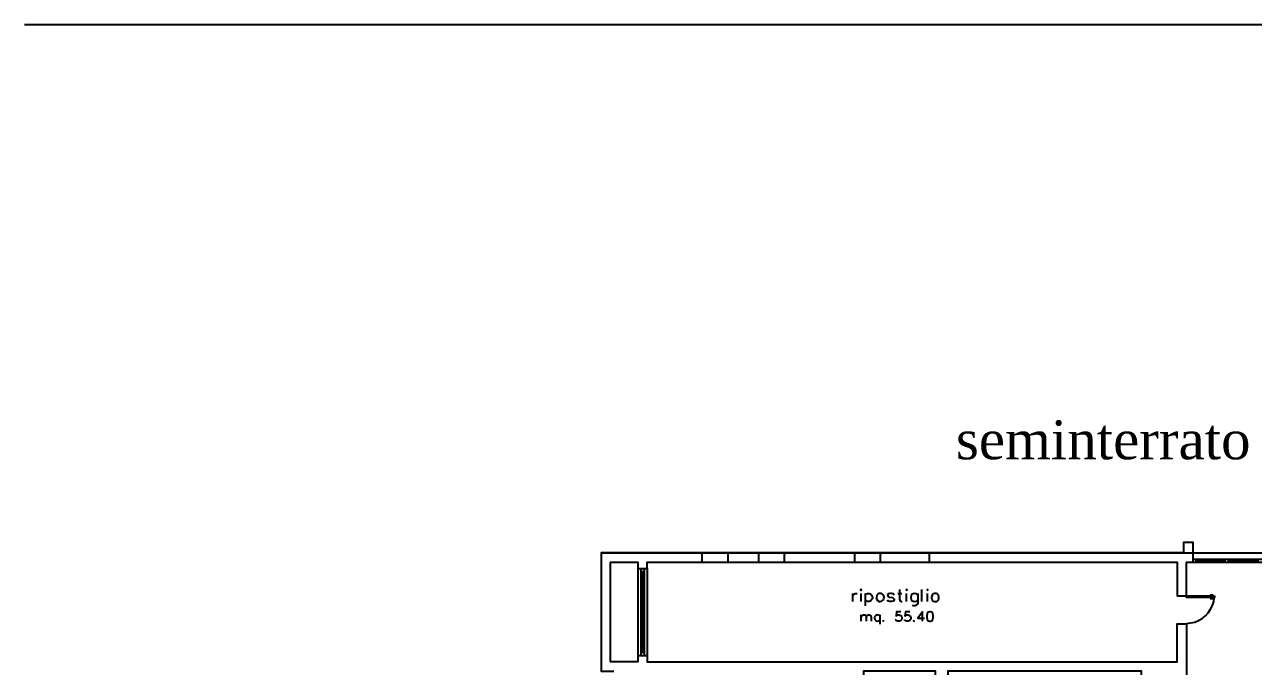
# Model space of a CAD drawing. Header units: millimetres. Extents: x 2592 to 5194, y 1172 to 2359.
# Drawn here: x 2592.097 to 2594.389, y 1187.694 to 1188.892 of the extents above; entities that cross this region are included whole.
import ezdxf

# ---------------------------------------------------------------- set-up
doc = ezdxf.new("R2010")
doc.units = ezdxf.units.MM
doc.layers.add('PDF _Geometria', color=7, linetype='Continuous')
doc.layers.add('PDF _Testo', color=7, linetype='Continuous')
doc.styles.add('PDF Times New Roman', font='times.ttf')

msp = doc.modelspace()

# ---------------------------------------------------------------- linework, layer by layer
at = {"layer": 'PDF _Geometria', "lineweight": 25}
for points in [[(2592.0973, 1188.8915), (2602.0219, 1188.8915), (2602.0219, 1172.3632), (2592.0973, 1172.3632)], [(2593.2586, 1187.8765), (2593.2586, 1187.8882), (2594.2469, 1187.8882), (2594.2469, 1187.8257), (2594.2644, 1187.8257), (2594.2644, 1187.8882), (2594.2769, 1187.8882), (2594.2769, 1187.9249), (2594.2586, 1187.9249), (2594.2586, 1187.9057), (2593.1728, 1187.9057), (2593.1728, 1187.6849), (2593.1961, 1187.6849)], [(2594.2769, 1187.9057), (2594.4644, 1187.9057), (2594.4644, 1187.8882), (2594.4644, 1187.9249), (2594.4836, 1187.9249), (2594.4836, 1187.9057), (2594.6728, 1187.9057), (2594.6728, 1187.9249), (2594.6911, 1187.9249), (2594.6911, 1187.8882), (2594.4644, 1187.8882)], [(2593.1728, 1187.9057), (2595.7211, 1187.9057)], [(2593.2486, 1187.9057), (2593.2369, 1187.9057)], [(2593.3611, 1187.8882), (2593.3611, 1187.9057)], [(2593.4094, 1187.8882), (2593.4094, 1187.9057)], [(2593.4669, 1187.8882), (2593.4669, 1187.9057)], [(2593.5144, 1187.8874), (2593.5144, 1187.9049)], [(2593.6461, 1187.8882), (2593.6461, 1187.9057)], [(2593.6936, 1187.8874), (2593.6936, 1187.9049)], [(2593.7853, 1187.8882), (2593.7853, 1187.9057)], [(2593.2411, 1187.714), (2593.2411, 1187.7024), (2593.1903, 1187.7024), (2593.1903, 1187.8882), (2593.2411, 1187.8882), (2593.2411, 1187.8765), (2593.2411, 1187.714), (2593.2586, 1187.714)], [(2593.2411, 1187.8765), (2593.2586, 1187.8765), (2593.2586, 1187.714), (2593.2586, 1187.7024), (2594.2469, 1187.7024), (2594.2469, 1187.7732), (2594.2644, 1187.7732), (2594.2644, 1187.6849), (2594.2644, 1187.6557), (2594.2444, 1187.6557), (2594.2444, 1187.6682), (2594.1803, 1187.6682), (2594.1803, 1187.6849), (2593.8194, 1187.6849), (2593.8194, 1187.6682), (2593.7961, 1187.6682), (2593.7961, 1187.6849), (2593.6619, 1187.6849), (2593.6619, 1187.6682), (2593.6103, 1187.6682), (2593.6103, 1187.6557), (2593.6103, 1187.6682)], [(2593.6419, 1187.8149), (2593.6419, 1187.8299)], [(2593.6419, 1187.8232), (2593.6428, 1187.8265), (2593.6453, 1187.829), (2593.6469, 1187.8299), (2593.6503, 1187.8299)], [(2593.6569, 1187.8299), (2593.6569, 1187.8149)], [(2593.6653, 1187.8299), (2593.6653, 1187.8065)], [(2593.6653, 1187.8265), (2593.6669, 1187.829), (2593.6694, 1187.8299), (2593.6728, 1187.8299), (2593.6753, 1187.829), (2593.6769, 1187.8265), (2593.6786, 1187.8232), (2593.6786, 1187.8207), (2593.6769, 1187.8182), (2593.6753, 1187.8157), (2593.6728, 1187.8149), (2593.6694, 1187.8149), (2593.6669, 1187.8157), (2593.6653, 1187.8182)], [(2593.7194, 1187.8265), (2593.7178, 1187.829), (2593.7144, 1187.8299), (2593.7111, 1187.8299), (2593.7078, 1187.829), (2593.7069, 1187.8265), (2593.7078, 1187.824), (2593.7103, 1187.8232), (2593.7161, 1187.8224), (2593.7194, 1187.819), (2593.7194, 1187.8182), (2593.7178, 1187.8157), (2593.7144, 1187.8149), (2593.7111, 1187.8149), (2593.7078, 1187.8157), (2593.7069, 1187.8182)], [(2593.7261, 1187.8299), (2593.7336, 1187.8299)], [(2593.7294, 1187.8374), (2593.7294, 1187.819), (2593.7303, 1187.8157), (2593.7328, 1187.8149), (2593.7344, 1187.8149)], [(2593.7419, 1187.8299), (2593.7419, 1187.8149)], [(2593.7636, 1187.8299), (2593.7636, 1187.8124), (2593.7619, 1187.809), (2593.7611, 1187.8082), (2593.7586, 1187.8065), (2593.7553, 1187.8065), (2593.7536, 1187.8082)], [(2593.7636, 1187.8265), (2593.7611, 1187.829)], [(2593.7711, 1187.8149), (2593.7711, 1187.8374)], [(2593.7811, 1187.8299), (2593.7811, 1187.8149)], [(2593.7611, 1187.8157), (2593.7636, 1187.8182)], [(2593.6578, 1187.7782), (2593.6578, 1187.7899)], [(2593.6578, 1187.7865), (2593.6603, 1187.789), (2593.6619, 1187.7899), (2593.6644, 1187.7899), (2593.6661, 1187.789), (2593.6669, 1187.7865), (2593.6669, 1187.7782)], [(2593.6669, 1187.7865), (2593.6694, 1187.789), (2593.6711, 1187.7899), (2593.6736, 1187.7899), (2593.6753, 1187.789), (2593.6761, 1187.7865), (2593.6761, 1187.7782)], [(2593.6928, 1187.7874), (2593.6911, 1187.789)], [(2593.6911, 1187.779), (2593.6928, 1187.7807)], [(2593.6928, 1187.7899), (2593.6928, 1187.7724)], [(2593.6986, 1187.7799), (2593.6986, 1187.7782), (2593.6994, 1187.779)], [(2593.7319, 1187.7957), (2593.7236, 1187.7957), (2593.7228, 1187.7882), (2593.7236, 1187.789), (2593.7261, 1187.7899), (2593.7286, 1187.7899), (2593.7311, 1187.789), (2593.7328, 1187.7874), (2593.7336, 1187.7849), (2593.7336, 1187.7832), (2593.7328, 1187.7807), (2593.7311, 1187.779), (2593.7286, 1187.7782), (2593.7261, 1187.7782), (2593.7236, 1187.779), (2593.7228, 1187.7799), (2593.7219, 1187.7815)], [(2593.7486, 1187.7957), (2593.7403, 1187.7957), (2593.7394, 1187.7882), (2593.7403, 1187.789), (2593.7428, 1187.7899), (2593.7453, 1187.7899), (2593.7478, 1187.789), (2593.7494, 1187.7874), (2593.7503, 1187.7849), (2593.7503, 1187.7832), (2593.7494, 1187.7807), (2593.7478, 1187.779), (2593.7453, 1187.7782), (2593.7428, 1187.7782), (2593.7403, 1187.779), (2593.7394, 1187.7799), (2593.7386, 1187.7815)], [(2593.7561, 1187.7799), (2593.7553, 1187.779), (2593.7561, 1187.7782), (2593.7569, 1187.779)], [(2593.7719, 1187.7782), (2593.7719, 1187.7957), (2593.7636, 1187.784), (2593.7761, 1187.784)]]:
    msp.add_lwpolyline(points, dxfattribs=at)
at = {"layer": 'PDF _Geometria', "color": 4, "lineweight": 25}
for points in [[(2594.2769, 1187.894), (2594.4644, 1187.894)], [(2594.2828, 1187.8882), (2594.2828, 1187.894)], [(2594.3369, 1187.8882), (2594.3369, 1187.894)], [(2594.3428, 1187.8882), (2594.3428, 1187.894)], [(2593.2469, 1187.8765), (2593.2469, 1187.714)], [(2593.2528, 1187.8765), (2593.2528, 1187.714)], [(2594.2769, 1187.8882), (2594.4644, 1187.8882)], [(2594.2828, 1187.8907), (2594.3369, 1187.8907)], [(2594.3428, 1187.8907), (2594.3994, 1187.8907)], [(2593.2469, 1187.8707), (2593.2528, 1187.8707)], [(2593.2503, 1187.8707), (2593.2503, 1187.7199)], [(2594.3086, 1187.8274), (2594.3128, 1187.8274), (2594.3128, 1187.8257)], [(2594.3086, 1187.8207), (2594.3128, 1187.8207), (2594.3128, 1187.8224)], [(2594.3153, 1187.8149), (2594.3161, 1187.8232)], [(2594.2644, 1187.774), (2594.2719, 1187.7749)], [(2593.2528, 1187.7199), (2593.2469, 1187.7199)]]:
    msp.add_lwpolyline(points, dxfattribs=at)
at = {"layer": 'PDF _Geometria', "lineweight": 25}
for points in [[(2593.6561, 1187.8365), (2593.6569, 1187.8357), (2593.6586, 1187.8365), (2593.6569, 1187.8374)], [(2593.7411, 1187.8365), (2593.7419, 1187.8357), (2593.7436, 1187.8365), (2593.7419, 1187.8374)], [(2593.7803, 1187.8365), (2593.7811, 1187.8357), (2593.7819, 1187.8365), (2593.7811, 1187.8374)], [(2593.7944, 1187.8299), (2593.7919, 1187.829), (2593.7903, 1187.8265), (2593.7886, 1187.8232), (2593.7886, 1187.8207), (2593.7903, 1187.8182), (2593.7919, 1187.8157), (2593.7944, 1187.8149), (2593.7978, 1187.8149), (2593.7994, 1187.8157), (2593.8019, 1187.8182), (2593.8028, 1187.8207), (2593.8028, 1187.8232), (2593.8019, 1187.8265), (2593.7994, 1187.829), (2593.7978, 1187.8299)], [(2593.7853, 1187.7957), (2593.7828, 1187.7949), (2593.7811, 1187.7924), (2593.7803, 1187.7882), (2593.7803, 1187.7857), (2593.7811, 1187.7815), (2593.7828, 1187.779), (2593.7853, 1187.7782), (2593.7869, 1187.7782), (2593.7894, 1187.779), (2593.7911, 1187.7815), (2593.7919, 1187.7857), (2593.7919, 1187.7882), (2593.7911, 1187.7924), (2593.7894, 1187.7949), (2593.7869, 1187.7957)]]:
    msp.add_lwpolyline(points, close=True, dxfattribs=at)
msp.add_lwpolyline([(2593.6911, 1187.8149, 1.246616), (2593.6911, 1187.8299), (2593.6894, 1187.829), (2593.6869, 1187.8265)], format="xyb", dxfattribs=at)
at = {"layer": 'PDF _Geometria', "color": 4, "lineweight": 25}
msp.add_lwpolyline([(2594.3169, 1187.8257), (2594.3169, 1187.8224), (2594.2644, 1187.8224), (2594.2644, 1187.8257)], close=True, dxfattribs=at)
at = {"layer": 'PDF _Geometria', "lineweight": 25}
for points in [[(2593.6869, 1187.8265), (2593.6851, 1187.8216), (2593.6857, 1187.817), (2593.6911, 1187.8149)], [(2593.7611, 1187.829), (2593.7466, 1187.8352), (2593.7464, 1187.8096), (2593.7611, 1187.8157)], [(2593.6911, 1187.789), (2593.6801, 1187.7944), (2593.6801, 1187.7737), (2593.6911, 1187.779)]]:
    msp.add_open_spline(points, degree=3, dxfattribs=at)
at = {"layer": 'PDF _Geometria', "color": 4, "lineweight": 25}
msp.add_open_spline([(2594.2719, 1187.7749), (2594.2937, 1187.7772), (2594.3099, 1187.7943), (2594.3153, 1187.8149)], degree=3, dxfattribs=at)

# ---------------------------------------------------------------- texts
at = {"layer": 'PDF _Testo', "insert": (2593.8344, 1188.0792), "char_height": 0.072804, "attachment_point": 7, "style": 'PDF Times New Roman'}
msp.add_mtext('seminterrato chimica', dxfattribs=at)

doc.saveas('drawing.dxf')
